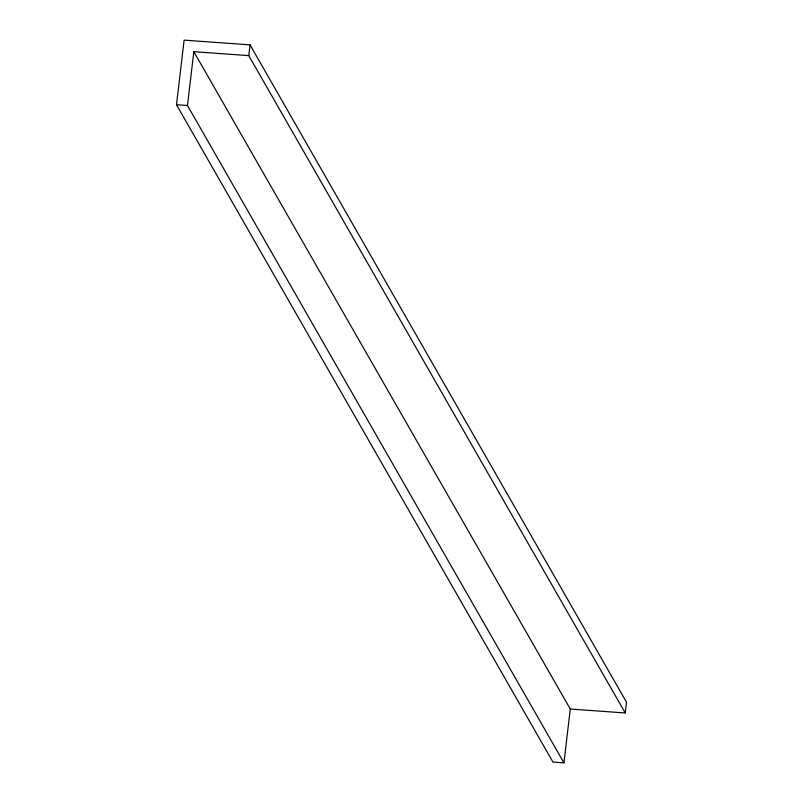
<?xml version="1.0" encoding="UTF-8"?>
<svg xmlns="http://www.w3.org/2000/svg" width="803" height="803" viewBox="0 0 803 803"><rect width="100%" height="100%" fill="white"/><g stroke="black" fill="none" stroke-linecap="round" stroke-linejoin="round"><path stroke-width="1.2" d="M570.291 709.039L563.937 762.85L552.946 762.067L176.489 104.731L184.118 40.15L250.054 44.858L626.511 702.203L625.236 712.964L570.291 709.039L193.834 51.693L248.779 55.628L625.236 712.964M563.937 762.85L187.48 105.514L193.834 51.693M248.779 55.628L250.054 44.858M176.489 104.731L187.48 105.514"/></g></svg>
